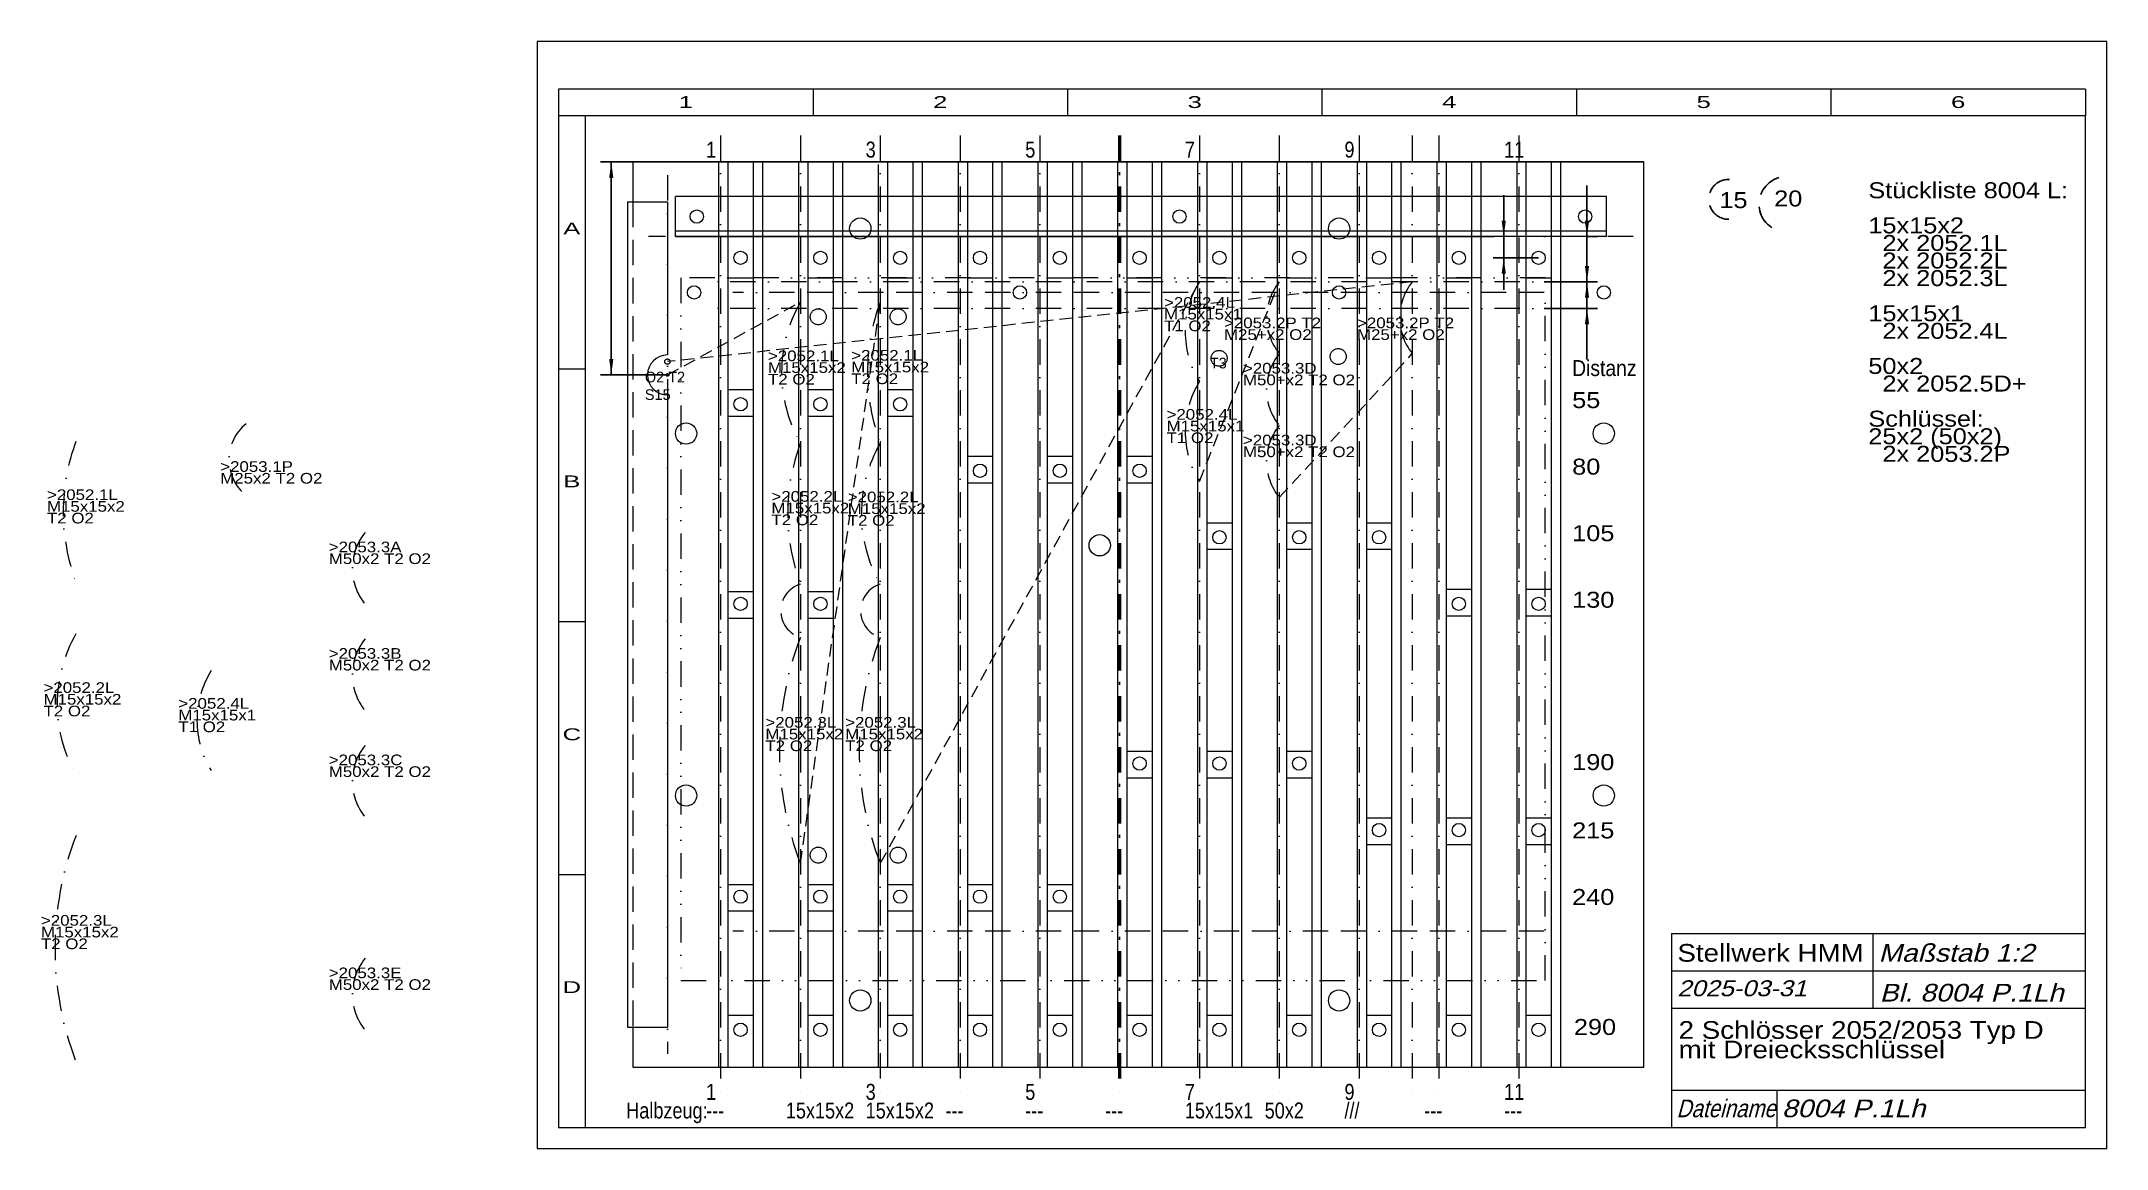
# Model space of a CAD drawing. Extents: x -184 to 592, y 2 to 418.
import ezdxf
from ezdxf.enums import TextEntityAlignment as Align

# ---------------------------------------------------------------- set-up
doc = ezdxf.new("R2010")
doc.units = 0
doc.header["$LTSCALE"] = 19.051704
for name, pattern in [('BORDER', [1.75, 0.5, -0.25, 0.5, -0.25, 0, -0.25]), ('DASHDOT', [1, 0.5, -0.25, 0, -0.25]), ('DASHED', [0.75, 0.5, -0.25]), ('DIVIDE', [1.25, 0.5, -0.25, 0, -0.25, 0, -0.25]), ('HIDDEN', [0.375, 0.25, -0.125]), ('PHANTOM', [2.5, 1.25, -0.25, 0.25, -0.25, 0.25, -0.25])]:
    doc.linetypes.add(name, pattern=pattern)
for name, color, linetype, lineweight in [('2052___ SCHLOSS MIT DORN L', 230, 'CONTINUOUS', 13), ('2053___ SCHLÜSSEL MIT DORN', 230, 'CONTINUOUS', 13), ('2913_1 AUFSPANNPLATTE', 7, 'CONTINUOUS', 18), ('8004_1L', 230, 'CONTINUOUS', 13), ('___ 8901_2P', 54, 'CONTINUOUS', 13), ('_TEMP', 7, 'CONTINUOUS', 50), ('BEMASSUNG', 7, 'CONTINUOUS', 25), ('BESCHRIFTUNG', 7, 'CONTINUOUS', 25), ('MASSGRENZEN', 172, 'CONTINUOUS', 25), ('MASSLINIEN', 172, 'CONTINUOUS', 25), ('MASSTEXTE', 212, 'CONTINUOUS', 25), ('MITTELLINIEN', 5, 'DASHDOT', 13), ('STANDARD', 7, 'CONTINUOUS', 0)]:
    doc.layers.add(name, color=color, linetype=linetype, lineweight=lineweight)
doc.styles.add('Arial', font='arial.ttf')

# ---------------------------------------------------------------- blocks, each defined once
blk = doc.blocks.new('D498842624')
at = {"layer": 'MASSGRENZEN'}
for points in [[(365.33, 344.67), (364.55, 350.61), (366.11, 350.61)], [(365.33, 336.67), (366.11, 330.72), (364.55, 330.72)]]:
    blk.add_solid(points, dxfattribs=at)
at = {"layer": 'MASSLINIEN', "color": 172}
for p, q in [((365.33, 344.67), (365.33, 360.27)), ((53.95, 344.67), (361.33, 344.67)), ((365.33, 336.67), (365.33, 344.67)), ((378.45, 336.67), (361.33, 336.67)), ((365.33, 336.67), (365.33, 324.68))]:
    blk.add_line(p, q, dxfattribs=at)
blk = doc.blocks.new('D498842112')
at = {"layer": 'MASSGRENZEN'}
for points in [[(29.83, 372.67), (30.61, 366.72), (29.05, 366.72)], [(29.83, 292.67), (29.05, 298.61), (30.61, 298.61)]]:
    blk.add_solid(points, dxfattribs=at)
at = {"layer": 'MASSLINIEN', "color": 172}
for p, q in [((417.95, 372.67), (25.83, 372.67)), ((29.83, 292.67), (29.83, 372.67)), ((50.95, 292.67), (25.83, 292.67))]:
    blk.add_line(p, q, dxfattribs=at)
blk = doc.blocks.new('D498844672')
at = {"layer": 'MASSGRENZEN'}
for points in [[(396.63, 344.67), (395.85, 350.61), (397.42, 350.61)], [(396.63, 327.67), (397.42, 321.72), (395.85, 321.72)]]:
    blk.add_solid(points, dxfattribs=at)
at = {"layer": 'MASSLINIEN', "color": 172}
for p, q in [((396.63, 344.67), (396.63, 363.8)), ((396.63, 344.67), (396.63, 327.67)), ((396.63, 344.67), (400.63, 344.67)), ((380.5, 327.67), (400.63, 327.67)), ((396.63, 327.67), (396.63, 315.68))]:
    blk.add_line(p, q, dxfattribs=at)
blk = doc.blocks.new('D498844416')
at = {"layer": 'MASSGRENZEN'}
for points in [[(396.63, 327.67), (395.85, 333.61), (397.42, 333.61)], [(396.63, 317.67), (397.42, 311.72), (395.85, 311.72)]]:
    blk.add_solid(points, dxfattribs=at)
at = {"layer": 'MASSLINIEN', "color": 172}
for p, q in [((396.63, 327.67), (396.63, 339.65)), ((380.5, 327.67), (400.63, 327.67)), ((396.63, 327.67), (396.63, 317.67)), ((380.5, 317.67), (400.63, 317.67)), ((396.63, 317.67), (396.63, 298.53))]:
    blk.add_line(p, q, dxfattribs=at)

msp = doc.modelspace()

# ---------------------------------------------------------------- linework, layer by layer
at = {"layer": '2052___ SCHLOSS MIT DORN L', "linetype": 'DASHDOT'}
for centre, radius, start, end in [((-100.49, 241.22), 75.69, 159.50617, 200.49383), ((-125.25, 168.95), 53.21, 150.13073, 209.86927), ((-90.32, 162.85), 35.59, 148.21504, 211.78496), ((-60.92, 77.17), 118.36, 158.95651, 201.04349)]:
    msp.add_arc(centre, radius, start, end, dxfattribs=at)
at = {"layer": '2053___ SCHLÜSSEL MIT DORN', "linetype": 'DASHDOT'}
for centre, radius, start, end in [((-96.58, 260.85), 17.32, 128.79726, 231.20274), ((-46.14, 220.01), 21.37, 140.82538, 219.17462), ((-46.14, 180.01), 21.37, 140.82538, 219.17462), ((-46.14, 140.01), 21.37, 140.82538, 219.17462), ((-46.14, 60.01), 21.37, 140.82538, 219.17462)]:
    msp.add_arc(centre, radius, start, end, dxfattribs=at)
at = {"layer": '2913_1 AUFSPANNPLATTE', "color": 8}
for p, q in [((417.95, 372.67), (37.95, 372.67)), ((37.95, 372.67), (37.95, 357.67)), ((70.2, 372.67), (70.2, 32.67)), ((73.7, 372.67), (73.7, 32.67)), ((83.2, 372.67), (83.2, 32.67)), ((86.7, 372.67), (86.7, 32.67)), ((100.2, 372.67), (100.2, 32.67)), ((103.7, 372.67), (103.7, 32.67)), ((113.2, 372.67), (113.2, 32.67)), ((116.7, 372.67), (116.7, 32.67)), ((130.2, 371.67), (130.2, 32.67)), ((133.7, 372.67), (133.7, 32.67)), ((143.2, 372.67), (143.2, 32.67)), ((146.7, 372.67), (146.7, 32.67)), ((160.2, 372.67), (160.2, 32.67)), ((163.7, 372.67), (163.7, 32.67)), ((173.2, 372.67), (173.2, 32.67)), ((176.7, 372.67), (176.7, 32.67)), ((190.2, 372.67), (190.2, 32.67)), ((193.7, 372.67), (193.7, 32.67)), ((203.2, 372.67), (203.2, 32.67)), ((206.7, 372.67), (206.7, 32.67)), ((220.2, 372.67), (220.2, 32.67)), ((223.7, 372.67), (223.7, 32.67)), ((233.2, 372.67), (233.2, 32.67)), ((236.7, 372.67), (236.7, 32.67)), ((250.2, 372.67), (250.2, 32.67)), ((253.7, 372.67), (253.7, 32.67)), ((263.2, 372.67), (263.2, 32.67)), ((266.7, 372.67), (266.7, 32.67)), ((280.2, 372.67), (280.2, 32.67)), ((283.7, 372.67), (283.7, 32.67)), ((293.2, 372.67), (293.2, 32.67)), ((296.7, 372.67), (296.7, 32.67)), ((310.2, 372.67), (310.2, 32.67)), ((313.7, 372.67), (313.7, 32.67)), ((323.2, 372.67), (323.2, 32.67)), ((326.7, 372.67), (326.7, 32.67)), ((340.2, 372.67), (340.2, 32.67)), ((343.7, 372.67), (343.7, 32.67)), ((353.2, 372.67), (353.2, 32.67)), ((356.7, 372.67), (356.7, 32.67)), ((370.2, 372.67), (370.2, 32.67)), ((373.7, 372.67), (373.7, 32.67)), ((383.2, 372.67), (383.2, 32.67)), ((386.7, 372.67), (386.7, 32.67)), ((417.95, 32.67), (417.95, 372.67)), ((35.95, 357.67), (35.95, 47.67)), ((35.95, 357.67), (50.95, 357.67)), ((50.95, 357.67), (50.95, 300.17)), ((403.95, 359.67), (53.95, 359.67)), ((53.95, 344.67), (53.95, 359.67)), ((403.95, 344.67), (403.95, 359.67)), ((403.95, 346.67), (53.95, 346.67)), ((403.95, 344.67), (53.95, 344.67)), ((73.7, 329.17), (83.2, 329.17)), ((103.7, 329.17), (113.2, 329.17)), ((133.7, 329.17), (143.2, 329.17)), ((163.7, 329.17), (173.2, 329.17)), ((193.7, 329.17), (203.2, 329.17)), ((223.7, 329.17), (233.2, 329.17)), ((253.7, 329.17), (263.2, 329.17)), ((283.7, 329.17), (293.2, 329.17)), ((313.7, 329.17), (323.2, 329.17)), ((343.7, 329.17), (353.2, 329.17)), ((373.7, 329.17), (383.2, 329.17)), ((50.95, 285.17), (50.95, 47.67)), ((73.7, 287.17), (83.2, 287.17)), ((103.7, 287.17), (113.2, 287.17)), ((133.7, 287.17), (143.2, 287.17)), ((73.7, 277.17), (83.2, 277.17)), ((103.7, 277.17), (113.2, 277.17)), ((133.7, 277.17), (143.2, 277.17)), ((163.7, 262.17), (173.2, 262.17)), ((193.7, 262.17), (203.2, 262.17)), ((223.7, 262.17), (233.2, 262.17)), ((163.7, 252.17), (173.2, 252.17)), ((193.7, 252.17), (203.2, 252.17)), ((223.7, 252.17), (233.2, 252.17)), ((253.7, 237.17), (263.2, 237.17)), ((283.7, 237.17), (293.2, 237.17)), ((313.7, 237.17), (323.2, 237.17)), ((253.7, 227.17), (263.2, 227.17)), ((283.7, 227.17), (293.2, 227.17)), ((313.7, 227.17), (323.2, 227.17)), ((83.2, 211.17), (73.7, 211.17)), ((113.2, 211.17), (103.7, 211.17)), ((343.7, 212.17), (353.2, 212.17)), ((373.7, 212.17), (383.2, 212.17)), ((343.7, 202.17), (353.2, 202.17)), ((373.7, 202.17), (383.2, 202.17)), ((83.2, 201.17), (73.7, 201.17)), ((113.2, 201.17), (103.7, 201.17)), ((233.2, 151.17), (223.7, 151.17)), ((263.2, 151.17), (253.7, 151.17)), ((293.2, 151.17), (283.7, 151.17)), ((233.2, 141.17), (223.7, 141.17)), ((263.2, 141.17), (253.7, 141.17)), ((293.2, 141.17), (283.7, 141.17)), ((323.2, 126.17), (313.7, 126.17)), ((353.2, 126.17), (343.7, 126.17)), ((383.2, 126.17), (373.7, 126.17)), ((323.2, 116.17), (313.7, 116.17)), ((353.2, 116.17), (343.7, 116.17)), ((383.2, 116.17), (373.7, 116.17)), ((83.2, 101.17), (73.7, 101.17)), ((113.2, 101.17), (103.7, 101.17)), ((143.2, 101.17), (133.7, 101.17)), ((173.2, 101.17), (163.7, 101.17)), ((203.2, 101.17), (193.7, 101.17)), ((83.2, 91.17), (73.7, 91.17)), ((113.2, 91.17), (103.7, 91.17)), ((143.2, 91.17), (133.7, 91.17)), ((173.2, 91.17), (163.7, 91.17)), ((203.2, 91.17), (193.7, 91.17)), ((35.95, 47.67), (50.95, 47.67)), ((37.95, 47.67), (37.95, 32.67)), ((73.7, 52.17), (83.2, 52.17)), ((103.7, 52.17), (113.2, 52.17)), ((133.7, 52.17), (143.2, 52.17)), ((163.7, 52.17), (173.2, 52.17)), ((193.7, 52.17), (203.2, 52.17)), ((223.7, 52.17), (233.2, 52.17)), ((253.7, 52.17), (263.2, 52.17)), ((283.7, 52.17), (293.2, 52.17)), ((313.7, 52.17), (323.2, 52.17)), ((343.7, 52.17), (353.2, 52.17)), ((373.7, 52.17), (383.2, 52.17)), ((37.95, 32.67), (417.95, 32.67))]:
    msp.add_line(p, q, dxfattribs=at)
at = {"layer": '2913_1 AUFSPANNPLATTE', "color": 8, "linetype": 'DASHED'}
msp.add_line((37.95, 357.67), (37.95, 47.67), dxfattribs=at)
at = {"layer": '2913_1 AUFSPANNPLATTE', "color": 8, "linetype": 'BORDER'}
for p, q in [((380.5, 323.67), (75.5, 323.67)), ((380.5, 83.67), (75.5, 83.67))]:
    msp.add_line(p, q, dxfattribs=at)
at = {"layer": '2913_1 AUFSPANNPLATTE', "color": 8}
for centre, radius in [((61.95, 352.17), 2.5), ((123.45, 347.67), 4), ((243.45, 352.17), 2.5), ((303.45, 347.67), 4), ((395.95, 352.17), 2.5), ((78.45, 336.67), 2.5), ((108.45, 336.67), 2.5), ((138.45, 336.67), 2.5), ((168.45, 336.67), 2.5), ((198.45, 336.67), 2.5), ((228.45, 336.67), 2.5), ((258.45, 336.67), 2.5), ((288.45, 336.67), 2.5), ((318.45, 336.67), 2.5), ((348.45, 336.67), 2.5), ((378.45, 336.67), 2.5), ((60.95, 323.67), 2.5), ((183.45, 323.67), 2.5), ((303.45, 323.67), 2.5), ((402.95, 323.67), 2.5), ((78.45, 281.67), 2.5), ((108.45, 281.67), 2.5), ((138.45, 281.67), 2.5), ((57.97, 270.67), 4), ((402.95, 270.67), 4), ((168.45, 256.67), 2.5), ((198.45, 256.67), 2.5), ((228.45, 256.67), 2.5), ((258.45, 231.67), 2.5), ((288.45, 231.67), 2.5), ((318.45, 231.67), 2.5), ((213.45, 228.67), 4), ((78.45, 206.67), 2.5), ((108.45, 206.67), 2.5), ((348.45, 206.67), 2.5), ((378.45, 206.67), 2.5), ((228.45, 146.67), 2.5), ((258.45, 146.67), 2.5), ((288.45, 146.67), 2.5), ((57.97, 134.67), 4), ((402.95, 134.67), 4), ((318.45, 121.67), 2.5), ((348.45, 121.67), 2.5), ((378.45, 121.67), 2.5), ((78.45, 96.67), 2.5), ((108.45, 96.67), 2.5), ((138.45, 96.67), 2.5), ((168.45, 96.67), 2.5), ((198.45, 96.67), 2.5), ((123.45, 57.67), 4), ((303.45, 57.67), 4), ((78.45, 46.67), 2.5), ((108.45, 46.67), 2.5), ((138.45, 46.67), 2.5), ((168.45, 46.67), 2.5), ((198.45, 46.67), 2.5), ((228.45, 46.67), 2.5), ((258.45, 46.67), 2.5), ((288.45, 46.67), 2.5), ((318.45, 46.67), 2.5), ((348.45, 46.67), 2.5), ((378.45, 46.67), 2.5)]:
    msp.add_circle(centre, radius, dxfattribs=at)
msp.add_arc((50.95, 292.67), 7.5, 90, 270, dxfattribs=at)
at = {"layer": '8004_1L', "linetype": 'HIDDEN'}
for p, q in [((330.95, 327.67), (50.95, 297.67)), ((130.95, 109.07), (250.95, 327.67)), ((250.95, 252.68), (280.95, 327.67)), ((50.95, 292.67), (100.95, 320.07)), ((100.95, 109.07), (130.95, 320.07)), ((280.95, 246.67), (330.95, 300.67))]:
    msp.add_line(p, q, dxfattribs=at)
at = {"layer": '8004_1L', "linetype": 'PHANTOM'}
for centre, radius in [((107.65, 314.51), 3), ((137.65, 314.51), 3), ((50.95, 297.67), 1), ((258.32, 298.91), 3), ((303.11, 299.58), 3), ((50.95, 292.67), 0.5), ((107.65, 112.27), 3), ((137.65, 112.27), 3)]:
    msp.add_circle(centre, radius, dxfattribs=at)
at = {"layer": '8004_1L', "linetype": 'DASHDOT'}
for centre, radius, start, end in [((281.2, 308.92), 35.59, 148.21504, 211.78496), ((297.9, 314.17), 21.67, 141.46048, 218.53952), ((347.9, 314.17), 21.67, 141.46048, 218.53952), ((147.09, 293.57), 53.21, 150.13073, 209.86927), ((201.85, 293.57), 75.69, 159.50617, 200.49383), ((297.52, 287.17), 21.37, 140.82538, 219.17462), ((281.2, 271.42), 35.59, 148.21504, 211.78496), ((297.52, 260.17), 21.37, 140.82538, 219.17462), ((171.85, 240.57), 75.69, 159.50617, 200.49383), ((177.09, 240.57), 53.21, 150.13073, 209.86927), ((211.41, 151.57), 118.36, 158.95651, 201.04349), ((241.41, 151.57), 118.36, 158.95651, 201.04349)]:
    msp.add_arc(centre, radius, start, end, dxfattribs=at)
at = {"layer": '8004_1L', "linetype": 'DASHED'}
for centre in [(103.99, 204.07), (133.99, 204.07)]:
    msp.add_arc(centre, 10.45, 106.9107, 253.0893, dxfattribs=at)
at = {"layer": '___ 8901_2P', "linetype": 'DIVIDE', "lineweight": 20}
for p, q in [((380.95, 329.17), (55.95, 329.17)), ((55.95, 329.17), (55.95, 65.17)), ((380.95, 65.17), (380.95, 329.17)), ((55.95, 65.17), (380.95, 65.17))]:
    msp.add_line(p, q, dxfattribs=at)
at = {"layer": '_TEMP', "lineweight": 0}
for p, q in [((428.44, 82.8), (583.83, 82.8)), ((428.44, 82.8), (428.44, 10)), ((504.04, 82.8), (504.04, 54.8)), ((428.44, 68.8), (583.83, 68.8)), ((428.44, 54.8), (583.83, 54.8)), ((428.44, 24), (583.83, 24)), ((468.04, 24), (468.04, 10))]:
    msp.add_line(p, q, dxfattribs=at)
at = {"layer": 'BESCHRIFTUNG', "linetype": 'DASHED'}
for centre, radius, start, end in [((449.92, 358.63), 7.5, 88.30685, 271.69315), ((471.78, 356.79), 10.45, 106.9107, 253.0893)]:
    msp.add_arc(centre, radius, start, end, dxfattribs=at)
at = {"layer": 'MITTELLINIEN'}
for p, q in [((70.95, 382.66), (70.95, 22.66)), ((100.95, 382.66), (100.95, 22.66)), ((130.95, 382.66), (130.95, 22.66)), ((160.95, 382.66), (160.95, 22.66)), ((190.95, 382.66), (190.95, 22.66)), ((250.95, 382.66), (250.95, 22.66)), ((280.95, 382.66), (280.95, 22.66)), ((310.95, 382.66), (310.95, 22.66)), ((340.95, 382.66), (340.95, 22.66)), ((370.95, 382.66), (370.95, 22.66)), ((50.95, 367.67), (50.95, 37.67)), ((414.04, 344.67), (43.89, 344.67)), ((390.5, 327.67), (65.5, 327.67)), ((390.5, 327.67), (65.5, 327.67)), ((390.5, 317.67), (65.5, 317.67))]:
    msp.add_line(p, q, dxfattribs=at)
at = {"layer": 'MITTELLINIEN', "color": 154, "lineweight": 50}
msp.add_line((220.95, 382.66), (220.95, 22.66), dxfattribs=at)
at = {"layer": 'MITTELLINIEN', "color": 230}
msp.add_line((330.95, 382.66), (330.95, 22.66), dxfattribs=at)
at = {"layer": 'STANDARD'}
for p, q in [((592, 418), (2, 418)), ((2, 418), (2, 2)), ((592, 2), (592, 418)), ((584, 400), (10, 400)), ((10, 400), (10, 390)), ((105.67, 400), (105.67, 390)), ((201.33, 400), (201.33, 390)), ((297, 400), (297, 390)), ((392.67, 400), (392.67, 390)), ((488.33, 400), (488.33, 390)), ((584, 400), (584, 390)), ((10, 390), (10, 10)), ((20, 390), (10, 390)), ((20, 390), (20, 10)), ((584, 390), (20, 390)), ((584, 10), (584, 390)), ((10, 295), (20, 295)), ((10, 200), (20, 200)), ((10, 105), (20, 105)), ((10, 10), (20, 10)), ((20, 10), (584, 10)), ((2, 2), (592, 2))]:
    msp.add_line(p, q, dxfattribs=at)

# ---------------------------------------------------------------- block references
at = {"layer": 'BEMASSUNG'}
for name in ['D498842112', 'D498842624', 'D498844672', 'D498844416']:
    msp.add_blockref(name, (0, 0), dxfattribs=at)

# ---------------------------------------------------------------- texts
at = {"layer": '2052___ SCHLOSS MIT DORN L', "char_height": 4, "attachment_point": 7, "line_spacing_factor": 0.66, "style": 'Arial'}
for s, insert in [('\\W1.135145;>2052.1L\\PM15x15x2\\PT2 O2', (-182.3, 236.83)), ('\\W1.135145;>2052.2L\\PM15x15x2\\PT2 O2', (-183.6, 164.36)), ('\\W1.135145;>2052.4L\\PM15x15x1\\PT1 O2', (-132.93, 158.42)), ('\\W1.135145;>2052.3L\\PM15x15x2\\PT2 O2', (-184.57, 76.91))]:
    msp.add_mtext(s, dxfattribs=dict(at, insert=insert))
at = {"layer": '2053___ SCHLÜSSEL MIT DORN', "char_height": 4, "attachment_point": 7, "line_spacing_factor": 0.66, "style": 'Arial'}
for s, insert in [('\\W1.135110;>2053.1P\\PM25x2 T2 O2', (-117.17, 251.8)), ('\\W1.135110;>2053.3A\\PM50x2 T2 O2', (-76.36, 221.59)), ('\\W1.135110;>2053.3B\\PM50x2 T2 O2', (-76.36, 181.59)), ('\\W1.135111;>2053.3C\\PM50x2 T2 O2', (-76.36, 141.59)), ('\\W1.135110;>2053.3E\\PM50x2 T2 O2', (-76.36, 61.59))]:
    msp.add_mtext(s, dxfattribs=dict(at, insert=insert))
at = {"layer": '8004_1L', "linetype": 'PHANTOM', "style": 'Arial', "width": 0.972903}
msp.add_text('T3', height=4, dxfattribs=at).set_placement((254.86, 295.12))
at = {"layer": '8004_1L', "char_height": 4, "attachment_point": 7, "line_spacing_factor": 0.66, "style": 'Arial'}
for s, insert in [('\\W1.135145;>2052.4L\\PM15x15x1\\PT1 O2', (237.62, 309.05)), ('\\W1.135106;>2053.2P T2 \\PM25+x2 O2', (260.18, 305.77)), ('\\W1.135108;>2053.2P T2\\PM25+x2 O2', (310.18, 305.77)), ('\\W1.135145;>2052.1L\\PM15x15x2\\PT2 O2', (88.74, 288.98)), ('\\W1.135145;>2052.1L\\PM15x15x2\\PT2 O2', (120.04, 289.18)), ('\\W1.135111;>2053.3D\\PM50+x2 T2 O2', (267.3, 288.74)), ('\\W1.135145;>2052.4L\\PM15x15x1\\PT1 O2', (238.58, 267)), ('\\W1.135111;>2053.3D\\PM50+x2 T2 O2', (267.3, 261.74)), ('\\W1.135145;>2052.2L\\PM15x15x2\\PT2 O2', (90.04, 236.18)), ('\\W1.135145;>2052.2L\\PM15x15x2\\PT2 O2', (118.74, 235.98)), ('\\W1.135145;>2052.3L\\PM15x15x2\\PT2 O2', (87.77, 151.3)), ('\\W1.135145;>2052.3L\\PM15x15x2\\PT2 O2', (117.77, 151.3))]:
    msp.add_mtext(s, dxfattribs=dict(at, insert=insert))
at = {"layer": '8004_1L', "linetype": 'PHANTOM', "insert": (42.47, 283.22), "char_height": 4, "attachment_point": 7, "line_spacing_factor": 0.99, "style": 'Arial'}
msp.add_mtext('\\W0.972868;O2 T2\\PS15', dxfattribs=at)
at = {"layer": 'BESCHRIFTUNG', "style": 'Arial'}
for s, width, p in [('1', 0.810869, (65.46, 374.32)), ('3', 0.810869, (125.46, 374.32)), ('5', 0.810869, (185.46, 374.32)), ('7', 0.810869, (245.46, 374.32)), ('9', 0.810869, (305.46, 374.32)), ('11', 0.810869, (365.46, 374.32)), ('15', 1.135145, (446.41, 355.35)), ('20', 1.135145, (466.99, 355.97)), ('Distanz', 0.864833, (391.06, 292.25)), ('55', 1.135145, (391.06, 280.22)), ('80', 1.135145, (391.06, 255.22)), ('105', 1.135145, (391.06, 230.22)), ('130', 1.135145, (391.06, 205.22)), ('190', 1.135145, (391.06, 144.23)), ('215', 1.135145, (391.03, 118.56)), ('240', 1.135145, (391.03, 93.55)), ('290', 1.135145, (391.71, 44.71)), ('1', 0.810869, (65.46, 20.34)), ('3', 0.810869, (125.46, 20.34)), ('5', 0.810869, (185.46, 20.34)), ('7', 0.810869, (245.46, 20.34)), ('9', 0.810869, (305.46, 20.34)), ('11', 0.810869, (365.46, 20.34)), ('Halbzeug:', 0.810868, (35.46, 13.34)), ('---', 0.810862, (65.46, 13.34)), ('15x15x2', 0.810868, (95.46, 13.34)), ('15x15x2', 0.810868, (125.46, 13.34)), ('---', 0.810862, (155.46, 13.34)), ('---', 0.810862, (185.46, 13.34)), ('---', 0.810862, (215.46, 13.34)), ('15x15x1', 0.810868, (245.46, 13.34)), ('50x2', 0.810868, (275.46, 13.34)), ('///', 0.810866, (305.46, 13.34)), ('---', 0.810862, (335.46, 13.34)), ('---', 0.810862, (365.46, 13.34))]:
    msp.add_text(s, height=6, dxfattribs=dict(at, width=width)).set_placement(p)
at = {"layer": 'BESCHRIFTUNG', "style": 'Arial', "width": 1.121619}
msp.add_text('Stellwerk HMM', height=6.65, dxfattribs=at).set_placement((430.63, 78.88), align=Align.TOP_LEFT)
at = {"layer": 'BESCHRIFTUNG', "style": 'Arial', "oblique": 15}
for s, height, width, p in [('Maßstab 1:2', 6.65, 1.134934, (506.23, 78.88)), ('2025-03-31', 6, 1.135137, (430.63, 65.25)), ('Bl. 8004 P.1Lh', 6.65, 1.13492, (506.67, 63.92)), ('Dateiname', 6.65, 0.829024, (430.3, 20.45)), ('8004 P.1Lh', 6.65, 1.135107, (469.9, 20.45))]:
    msp.add_text(s, height=height, dxfattribs=dict(at, width=width)).set_placement(p, align=Align.TOP_LEFT)
at = {"layer": 'BESCHRIFTUNG', "line_spacing_factor": 0.66, "style": 'Arial'}
for s, insert, char_height, attachment_point in [('\\W1.135063;Stückliste 8004 L:\\P\\P15x15x2\\P  2x 2052.1L\\P  2x 2052.2L\\P  2x 2052.3L\\P\\P15x15x1\\P  2x 2052.4L\\P\\P50x2\\P  2x 2052.5D+\\P\\PSchlüssel:\\P25x2 (50x2)\\P  2x 2053.2P\\P', (502.4, 259.95), 6, 7), ('\\W1.121611;2 Schlösser 2052/2053 Typ D \\Pmit Dreiecksschlüssel', (431.07, 49.92), 6.65, 1)]:
    msp.add_mtext(s, dxfattribs=dict(at, insert=insert, char_height=char_height, attachment_point=attachment_point))
at = {"layer": 'STANDARD', "style": 'Arial'}
for s, width, p in [('1', 1.547923, (57.83, 392.95)), ('2', 1.547922, (153.5, 392.95)), ('3', 1.547923, (249.17, 392.95)), ('4', 1.547923, (344.83, 392.95)), ('5', 1.547922, (440.5, 392.95)), ('6', 1.547923, (536.17, 392.95)), ('A', 1.547987, (15, 345.45)), ('B', 1.547987, (15, 250.45)), ('C', 1.548103, (15, 155.45)), ('D', 1.548104, (15, 60.45))]:
    msp.add_text(s, height=4.46, dxfattribs=dict(at, width=width)).set_placement(p, align=Align.CENTER)

doc.saveas('drawing.dxf')
